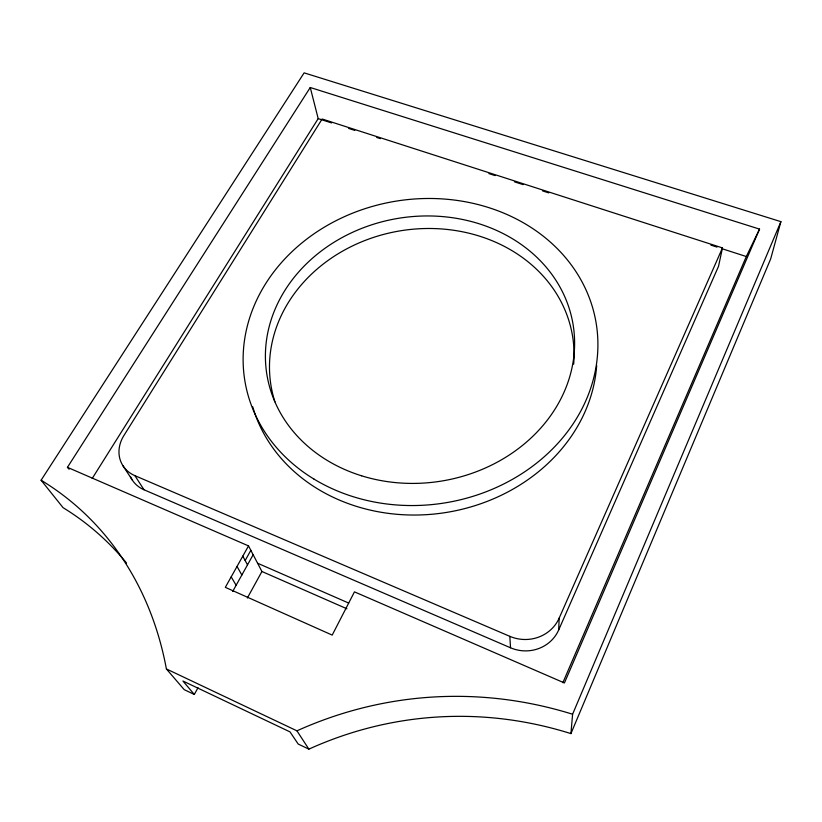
<?xml version="1.0" encoding="UTF-8"?>
<svg xmlns="http://www.w3.org/2000/svg" width="822" height="822" viewBox="0 0 822 822"><rect width="100%" height="100%" fill="white"/><g stroke="black" fill="none" stroke-linecap="round" stroke-linejoin="round"><path stroke-width="1.23" d="M558.683 629.981L559.176 618.113L722.476 247.905L322.142 119.005L123.896 435.537A34.401 29.191 -28.2 0 0 134.911 475.671L143.994 489.758L510.534 647.787A36.373 34.637 7.7 0 0 558.683 629.981L718.531 266.287L722.476 247.905M194.311 694.467L182.926 681.017L290.022 731.899L298.191 744.044L308.877 749.14A483.994 418.038 84.6 0 1 570.93 733.614L572.595 714.226L780.9 221.652L304.13 72.86L41.1 480.233A418.501 327.927 -50.2 0 1 166.393 668.944L184.21 689.648L194.311 694.467L198.01 687.737M780.9 221.652L770.687 258.879L570.93 733.614M759.549 229.112L564.416 682.959L354.457 591.861L332.201 635.098L225.331 587.35L248.521 545.9L67.435 467.338L310.254 87.502L759.549 229.112L746.314 256.536L562.854 682.702M247.34 598.026L261.93 571.496L248.521 545.9M232.667 591.48L253.166 554.716M245.162 560.522L250.844 550.339M92.218 478.455L318.196 118.615L310.254 87.502M318.196 118.615L331.615 122.93M348.692 128.438L354.796 130.4M376.743 137.469L380.401 138.651M488.956 173.627L495.06 175.589M514.572 181.878L523.111 184.621M542.623 190.91L548.726 192.882M710.938 245.141L717.041 247.103M721.922 248.676L746.314 256.536M134.911 475.671L509.815 636.341A37.267 35.356 6.5 0 0 559.176 618.113M257.615 563.234L348.713 603.071M261.93 571.496L346.905 608.783M166.393 668.944L296.937 730.83A514.664 443.675 84.9 0 1 572.595 714.226M67.435 467.338L69.13 469.239M41.1 480.233L63.078 507.677A396.79 315.093 -51.1 0 1 126.537 563.049M122.961 465.755L132.27 479.986M296.937 730.83L308.877 749.14M231.198 576.88L236.12 585.274M237.055 566.502L241.863 575.03M242.788 556.155L247.494 564.817M509.815 636.341L510.534 647.787M143.994 489.758A33.63 28.729 -28.6 0 1 130.472 476.668M596.68 365.533A175.333 151.269 -9.2 0 1 438.198 513.596A175.333 151.269 -9.2 0 1 252.744 406.839M274.908 401.794A152.8 131.767 -9.2 0 1 406.88 229.872A152.8 131.767 -9.2 0 1 573.674 364.146M313.994 479.092A177.994 152.841 -9.2 0 0 596.628 363.057A177.994 152.841 -9.2 0 0 350.922 213.854A177.994 152.841 -9.2 0 0 313.994 479.092M361.629 475.815A155.122 133.123 -9.2 0 0 573.17 325.07A155.122 133.123 -9.2 0 0 325.224 248.121A155.122 133.123 -9.2 0 0 361.629 475.815"/></g></svg>
